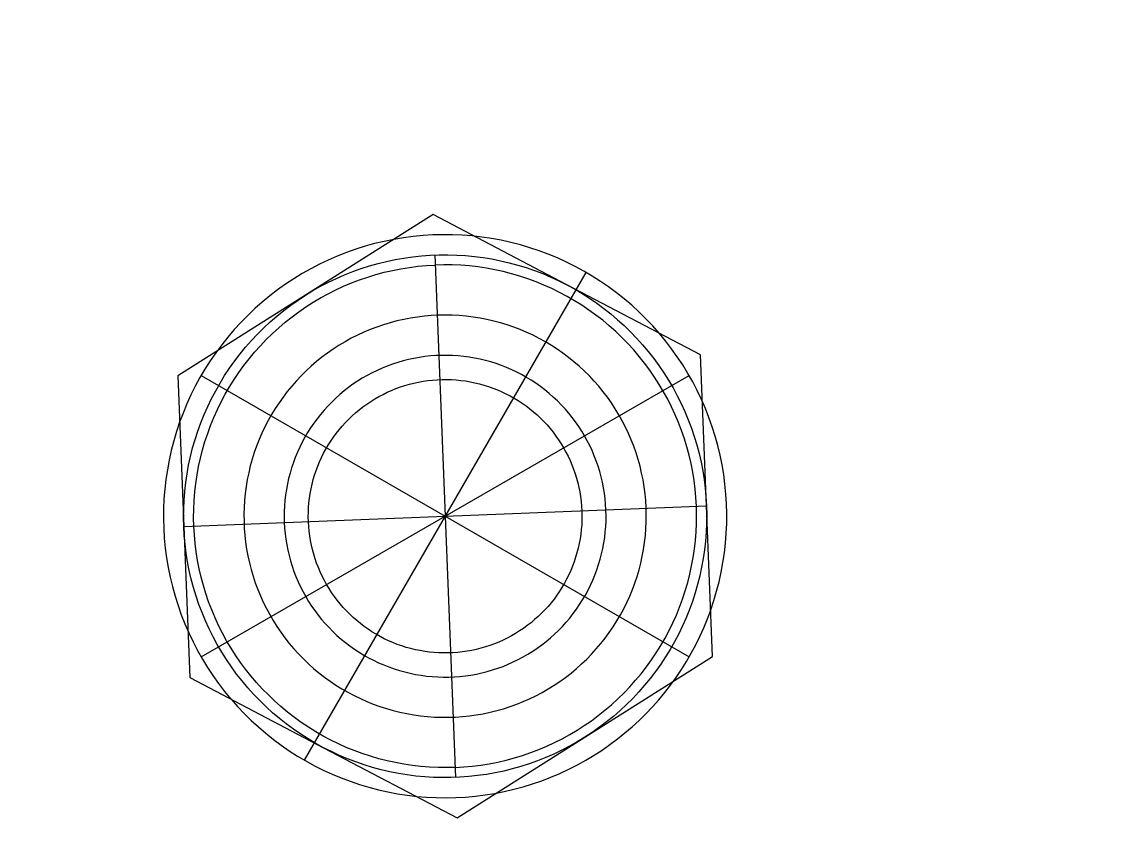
# Model space of a CAD drawing. Header units: inches. Extents: x -4 to 200, y 0 to 129.
# Drawn here: x 31.653 to 32.715, y 39.539 to 40.321 of the extents above; entities that cross this region are included whole.
import ezdxf

# ---------------------------------------------------------------- set-up
doc = ezdxf.new("R2010")
doc.units = ezdxf.units.IN
doc.layers.add('ZANO_R', color=7, linetype='Continuous', lineweight=0)
doc.layers.add('ZANO_W', color=1, linetype='Continuous', lineweight=0)
doc.styles.get("Standard").update_dxf_attribs({"font": 'arial.ttf'})
doc.dimstyles.new('amerykanie', dxfattribs={"dimtxt": 50, "dimasz": 50, "dimexe": 0.5, "dimexo": 0.5, "dimgap": 1, "dimtad": 1, "dimdec": 0, "dimzin": 0, "dimlunit": 5, "dimtxsty": 'Standard', "dimcen": 0.09, "dimclrd": 1, "dimclre": 1, "dimclrt": 1, "dimazin": 0, "dimtfac": 1, "dimtdec": 0, "dimtmove": 0, "dimatfit": 3, "dimfxl": 1, "dimtzin": 0, "dimarcsym": 1})

# ---------------------------------------------------------------- blocks, each defined once
blk = doc.blocks.new('*D370')
at = {"layer": 'ZANO_W', "color": 1, "lineweight": -2}
for p, q in [((37.2736, 45.8972), (2.0043, 45.8972)), ((2.5043, 19.7728), (2.5043, 44.8972)), ((37.2736, 18.7728), (2.0043, 18.7728))]:
    blk.add_line(p, q, dxfattribs=at)
at = {"layer": 'ZANO_W', "color": 1}
for points in [[(2.6709, 44.8972), (2.3376, 44.8972), (2.5043, 45.8972)], [(2.3376, 19.7728), (2.6709, 19.7728), (2.5043, 18.7728)]]:
    blk.add_solid(points, dxfattribs=at)
at = {"layer": 'ZANO_W', "color": 1, "insert": (1.1641, 32.335), "char_height": 1.625, "attachment_point": 5, "rotation": 90}
blk.add_mtext('27 1/8', dxfattribs=at)
blk = doc.blocks.new('*D371')
at = {"layer": 'ZANO_W', "color": 1, "lineweight": -2}
for p, q in [((37.5199, 64.6636), (-0.4531, 64.6636)), ((0.0469, 63.6636), (0.0469, 1.0179)), ((37.0452, 0.0179), (-0.4531, 0.0179))]:
    blk.add_line(p, q, dxfattribs=at)
at = {"layer": 'ZANO_W', "color": 1}
for points in [[(0.2136, 63.6636), (-0.1198, 63.6636), (0.0469, 64.6636)], [(-0.1198, 1.0179), (0.2136, 1.0179), (0.0469, 0.0179)]]:
    blk.add_solid(points, dxfattribs=at)
at = {"layer": 'ZANO_W', "color": 1, "insert": (-1.2933, 32.3407), "char_height": 1.625, "attachment_point": 5, "rotation": 90}
blk.add_mtext('64 5/8', dxfattribs=at)

msp = doc.modelspace()

# ---------------------------------------------------------------- linework, layer by layer
at = {"layer": 'ZANO_R'}
for p, q in [((32.05578, 40.13208), (31.93085, 40.05314)), ((32.18659, 40.06336), (32.05578, 40.13208)), ((32.0268, 40.10937), (32.01731, 40.10779)), ((32.03634, 40.11063), (32.0268, 40.10937)), ((32.04591, 40.11155), (32.03634, 40.11063)), ((32.05551, 40.11214), (32.04591, 40.11155)), ((32.06513, 40.1124), (32.05551, 40.11214)), ((32.07475, 40.11231), (32.06513, 40.1124)), ((32.08436, 40.11189), (32.07475, 40.11231)), ((32.09395, 40.11114), (32.08436, 40.11189)), ((32.10351, 40.11005), (32.09395, 40.11114)), ((32.11302, 40.10863), (32.10351, 40.11005)), ((32.12248, 40.10688), (32.11302, 40.10863)), ((31.98009, 40.09816), (31.97103, 40.09494)), ((31.98927, 40.10105), (31.98009, 40.09816)), ((31.99854, 40.10362), (31.98927, 40.10105)), ((32.00789, 40.10587), (31.99854, 40.10362)), ((32.01731, 40.10779), (32.00789, 40.10587)), ((32.13187, 40.1048), (32.12248, 40.10688)), ((32.14118, 40.1024), (32.13187, 40.1048)), ((32.15041, 40.09967), (32.14118, 40.1024)), ((32.15953, 40.09662), (32.15041, 40.09967)), ((31.95326, 40.08758), (31.94457, 40.08344)), ((31.96208, 40.09142), (31.95326, 40.08758)), ((31.97103, 40.09494), (31.96208, 40.09142)), ((32.01029, 40.08623), (32.01875, 40.08802)), ((32.01875, 40.08802), (32.02726, 40.08952)), ((32.02726, 40.08952), (32.03582, 40.09074)), ((32.03582, 40.09074), (32.04442, 40.09167)), ((32.04442, 40.09167), (32.05304, 40.09231)), ((32.05304, 40.09231), (32.06168, 40.09265)), ((32.05736, 40.09251), (32.07779, 39.58103)), ((32.06168, 40.09265), (32.07032, 40.0927)), ((32.07032, 40.0927), (32.07896, 40.09246)), ((32.07896, 40.09246), (32.08759, 40.09193)), ((32.08759, 40.09193), (32.0962, 40.09111)), ((32.0962, 40.09111), (32.10477, 40.09)), ((32.10477, 40.09), (32.1133, 40.0886)), ((32.1133, 40.0886), (32.12178, 40.08691)), ((32.16854, 40.09325), (32.15953, 40.09662)), ((32.17743, 40.08957), (32.16854, 40.09325)), ((32.18618, 40.08558), (32.17743, 40.08957)), ((31.93604, 40.079), (31.92767, 40.07426)), ((31.94457, 40.08344), (31.93604, 40.079)), ((31.97721, 40.07623), (31.98535, 40.07915)), ((31.98535, 40.07915), (31.99358, 40.08179)), ((31.99358, 40.08179), (32.0019, 40.08415)), ((32.0019, 40.08415), (32.01029, 40.08623)), ((32.00792, 40.07554), (32.01611, 40.07743)), ((32.01611, 40.07743), (32.02436, 40.07905)), ((32.02436, 40.07905), (32.03265, 40.08038)), ((32.03265, 40.08038), (32.04099, 40.08143)), ((32.04099, 40.08143), (32.04936, 40.0822)), ((32.04936, 40.0822), (32.05775, 40.08268)), ((32.06615, 40.08287), (32.05775, 40.08268)), ((32.07455, 40.08278), (32.06615, 40.08287)), ((32.08295, 40.08239), (32.07455, 40.08278)), ((32.09132, 40.08173), (32.08295, 40.08239)), ((32.09967, 40.08077), (32.09132, 40.08173)), ((32.10799, 40.07953), (32.09967, 40.08077)), ((32.11625, 40.07801), (32.10799, 40.07953)), ((32.12446, 40.07621), (32.11625, 40.07801)), ((32.12178, 40.08691), (32.1302, 40.08494)), ((32.1302, 40.08494), (32.13855, 40.08268)), ((32.13855, 40.08268), (32.14681, 40.08014)), ((32.14681, 40.08014), (32.15499, 40.07733)), ((32.15499, 40.07733), (32.16306, 40.07424)), ((32.19479, 40.08129), (32.18618, 40.08558)), ((32.20324, 40.0767), (32.19479, 40.08129)), ((32.21153, 40.07182), (32.20324, 40.0767)), ((31.91947, 40.06923), (31.91145, 40.06392)), ((31.92767, 40.07426), (31.91947, 40.06923)), ((32.20539, 40.07547), (31.92976, 39.59808)), ((31.94577, 40.06188), (31.95345, 40.06586)), ((31.95345, 40.06586), (31.96125, 40.06959)), ((31.96125, 40.06959), (31.96917, 40.07305)), ((31.96917, 40.07305), (31.97721, 40.07623)), ((31.97597, 40.06519), (31.98382, 40.06818)), ((31.98382, 40.06818), (31.99177, 40.07091)), ((31.99177, 40.07091), (31.99981, 40.07336)), ((31.99981, 40.07336), (32.00792, 40.07554)), ((32.1326, 40.07413), (32.12446, 40.07621)), ((32.14066, 40.07177), (32.1326, 40.07413)), ((32.14864, 40.06914), (32.14066, 40.07177)), ((32.15653, 40.06623), (32.14864, 40.06914)), ((32.16431, 40.06306), (32.15653, 40.06623)), ((32.16306, 40.07424), (32.17103, 40.07088)), ((32.17103, 40.07088), (32.17887, 40.06725)), ((32.17887, 40.06725), (32.18659, 40.06336)), ((32.21965, 40.06666), (32.21153, 40.07182)), ((32.22758, 40.06121), (32.21965, 40.06666)), ((31.90362, 40.05834), (31.89599, 40.05248)), ((31.91145, 40.06392), (31.90362, 40.05834)), ((31.93085, 40.05314), (31.93824, 40.05764)), ((31.93824, 40.05764), (31.94577, 40.06188)), ((31.95309, 40.05462), (31.96059, 40.05841)), ((31.96059, 40.05841), (31.96822, 40.06193)), ((31.96822, 40.06193), (31.97597, 40.06519)), ((32.17198, 40.05963), (32.16431, 40.06306)), ((32.17953, 40.05593), (32.17198, 40.05963)), ((32.18695, 40.05198), (32.17953, 40.05593)), ((32.31741, 39.99464), (32.18659, 40.06336)), ((32.18659, 40.06336), (32.19418, 40.05921)), ((32.19418, 40.05921), (32.20162, 40.05481)), ((32.23531, 40.05549), (32.22758, 40.06121)), ((32.24284, 40.04951), (32.23531, 40.05549)), ((31.93085, 40.05314), (31.80593, 39.97421)), ((31.88856, 40.04636), (31.88136, 40.03999)), ((31.89599, 40.05248), (31.88856, 40.04636)), ((31.91656, 40.04342), (31.92363, 40.0484)), ((31.92363, 40.0484), (31.93085, 40.05314)), ((31.93141, 40.04177), (31.93849, 40.0463)), ((31.93849, 40.0463), (31.94572, 40.05059)), ((31.94572, 40.05059), (31.95309, 40.05462)), ((32.19422, 40.04778), (32.18695, 40.05198)), ((32.20136, 40.04334), (32.19422, 40.04778)), ((32.20162, 40.05481), (32.20891, 40.05016)), ((32.20891, 40.05016), (32.21603, 40.04526)), ((32.21603, 40.04526), (32.22299, 40.04013)), ((32.25016, 40.04326), (32.24284, 40.04951)), ((31.88136, 40.03999), (31.87438, 40.03337)), ((31.90295, 40.03275), (31.90967, 40.0382)), ((31.90967, 40.0382), (31.91656, 40.04342)), ((31.91774, 40.032), (31.92449, 40.03701)), ((31.92449, 40.03701), (31.93141, 40.04177)), ((32.20833, 40.03865), (32.20136, 40.04334)), ((32.21514, 40.03373), (32.20833, 40.03865)), ((32.22299, 40.04013), (32.22977, 40.03476)), ((32.22977, 40.03476), (32.23636, 40.02917)), ((32.25725, 40.03676), (32.25016, 40.04326)), ((32.26411, 40.03002), (32.25725, 40.03676)), ((31.86764, 40.02651), (31.86114, 40.01942)), ((31.87438, 40.03337), (31.86764, 40.02651)), ((31.8901, 40.02119), (31.89643, 40.02708)), ((31.89643, 40.02708), (31.90295, 40.03275)), ((31.90477, 40.02132), (31.91116, 40.02677)), ((31.91116, 40.02677), (31.91774, 40.032)), ((32.00719, 40.02417), (32.00072, 40.02196)), ((32.01373, 40.02615), (32.00719, 40.02417)), ((32.02034, 40.0279), (32.01373, 40.02615)), ((32.027, 40.02943), (32.02034, 40.0279)), ((32.03371, 40.03072), (32.027, 40.02943)), ((32.04046, 40.03178), (32.03371, 40.03072)), ((32.04724, 40.0326), (32.04046, 40.03178)), ((32.05405, 40.03319), (32.04724, 40.0326)), ((32.06088, 40.03354), (32.05405, 40.03319)), ((32.06771, 40.03365), (32.06088, 40.03354)), ((32.07454, 40.03353), (32.06771, 40.03365)), ((32.08137, 40.03317), (32.07454, 40.03353)), ((32.08818, 40.03257), (32.08137, 40.03317)), ((32.09496, 40.03174), (32.08818, 40.03257)), ((32.10171, 40.03067), (32.09496, 40.03174)), ((32.10842, 40.02937), (32.10171, 40.03067)), ((32.11508, 40.02784), (32.10842, 40.02937)), ((32.12168, 40.02607), (32.11508, 40.02784)), ((32.12822, 40.02408), (32.12168, 40.02607)), ((32.13468, 40.02186), (32.12822, 40.02408)), ((32.22178, 40.02857), (32.21514, 40.03373)), ((32.22824, 40.0232), (32.22178, 40.02857)), ((32.23636, 40.02917), (32.24277, 40.02336)), ((32.24277, 40.02336), (32.24897, 40.01734)), ((32.27074, 40.02305), (32.26411, 40.03002)), ((31.86114, 40.01942), (31.85489, 40.0121)), ((31.87805, 40.00879), (31.88397, 40.01509)), ((31.88397, 40.01509), (31.8901, 40.02119)), ((31.89255, 40.00978), (31.89856, 40.01566)), ((31.89856, 40.01566), (31.90477, 40.02132)), ((31.98184, 40.014), (31.97574, 40.01092)), ((31.98804, 40.01687), (31.98184, 40.014)), ((31.99434, 40.01953), (31.98804, 40.01687)), ((32.00072, 40.02196), (31.99434, 40.01953)), ((32.14107, 40.01942), (32.13468, 40.02186)), ((32.14736, 40.01676), (32.14107, 40.01942)), ((32.15356, 40.01388), (32.14736, 40.01676)), ((32.15966, 40.01079), (32.15356, 40.01388)), ((32.23451, 40.0176), (32.22824, 40.0232)), ((32.24058, 40.0118), (32.23451, 40.0176)), ((32.24897, 40.01734), (32.25496, 40.01111)), ((32.27711, 40.01585), (32.27074, 40.02305)), ((32.28333, 40.00831), (32.27722, 40.01572)), ((31.84891, 40.00457), (31.84318, 39.99684)), ((31.85489, 40.0121), (31.84891, 40.00457)), ((31.86687, 39.9956), (31.87235, 40.00229)), ((31.87235, 40.00229), (31.87805, 40.00879)), ((31.88115, 39.99744), (31.88675, 40.00371)), ((31.88675, 40.00371), (31.89255, 40.00978)), ((31.96388, 40.00413), (31.95813, 40.00043)), ((31.96975, 40.00763), (31.96388, 40.00413)), ((31.97574, 40.01092), (31.96975, 40.00763)), ((32.16564, 40.00749), (32.15966, 40.01079)), ((32.17151, 40.00399), (32.16564, 40.00749)), ((32.17725, 40.00028), (32.17151, 40.00399)), ((32.24646, 40.00579), (32.24058, 40.0118)), ((32.25212, 39.99958), (32.24646, 40.00579)), ((32.25496, 40.01111), (32.26074, 40.00468)), ((32.26074, 40.00468), (32.2663, 39.99806)), ((32.28918, 40.00068), (32.28333, 40.00831)), ((31.84318, 39.99684), (31.83773, 39.98891)), ((31.86162, 39.98873), (31.86687, 39.9956)), ((31.87578, 39.99098), (31.88115, 39.99744)), ((31.94704, 39.99245), (31.94171, 39.98817)), ((31.95252, 39.99653), (31.94704, 39.99245)), ((31.95813, 40.00043), (31.95252, 39.99653)), ((32.04236, 39.99225), (32.03701, 39.99128)), ((32.04774, 39.99302), (32.04236, 39.99225)), ((32.05315, 39.99362), (32.04774, 39.99302)), ((32.05857, 39.99402), (32.05315, 39.99362)), ((32.064, 39.99424), (32.05857, 39.99402)), ((32.06944, 39.99427), (32.064, 39.99424)), ((32.07488, 39.99411), (32.06944, 39.99427)), ((32.0803, 39.99376), (32.07488, 39.99411)), ((32.08571, 39.99323), (32.0803, 39.99376)), ((32.0911, 39.99251), (32.08571, 39.99323)), ((32.09646, 39.99161), (32.0911, 39.99251)), ((32.10179, 39.99052), (32.09646, 39.99161)), ((32.18286, 39.99637), (32.17725, 40.00028)), ((32.18833, 39.99228), (32.18286, 39.99637)), ((32.19365, 39.98799), (32.18833, 39.99228)), ((32.25757, 39.99319), (32.25212, 39.99958)), ((32.2628, 39.98661), (32.25757, 39.99319)), ((32.2663, 39.99806), (32.27164, 39.99126)), ((32.29475, 39.99286), (32.28918, 40.00068)), ((32.30006, 39.98484), (32.29475, 39.99286)), ((32.32331, 39.84699), (32.31741, 39.99464)), ((31.83257, 39.9808), (31.82768, 39.97251)), ((31.83773, 39.98891), (31.83257, 39.9808)), ((31.85183, 39.97448), (31.85661, 39.98169)), ((31.85661, 39.98169), (31.86162, 39.98873)), ((31.8657, 39.97753), (31.87062, 39.98434)), ((31.87062, 39.98434), (31.87578, 39.99098)), ((31.93653, 39.98371), (31.93151, 39.97907)), ((31.94171, 39.98817), (31.93653, 39.98371)), ((32.00589, 39.9817), (32.00092, 39.97948)), ((32.01093, 39.98374), (32.00589, 39.9817)), ((32.01603, 39.98561), (32.01093, 39.98374)), ((32.0212, 39.9873), (32.01603, 39.98561)), ((32.02642, 39.98881), (32.0212, 39.9873)), ((32.0317, 39.99014), (32.02642, 39.98881)), ((32.03701, 39.99128), (32.0317, 39.99014)), ((32.10708, 39.98924), (32.10179, 39.99052)), ((32.11232, 39.98779), (32.10708, 39.98924)), ((32.1175, 39.98616), (32.11232, 39.98779)), ((32.12263, 39.98434), (32.1175, 39.98616)), ((32.12769, 39.98235), (32.12263, 39.98434)), ((32.13268, 39.98019), (32.12769, 39.98235)), ((32.19882, 39.98353), (32.19365, 39.98799)), ((32.20384, 39.97888), (32.19882, 39.98353)), ((32.26781, 39.97986), (32.2628, 39.98661)), ((32.27164, 39.99126), (32.27674, 39.98428)), ((32.27674, 39.98428), (32.2816, 39.97713)), ((32.30508, 39.97665), (32.30006, 39.98484)), ((31.80593, 39.97421), (31.81183, 39.82656)), ((31.82768, 39.97251), (31.82309, 39.96406)), ((31.82887, 39.69896), (32.30628, 39.97459)), ((31.82888, 39.97459), (32.30627, 39.69896)), ((31.84731, 39.96712), (31.85183, 39.97448)), ((31.85657, 39.96342), (31.86101, 39.97055)), ((31.86101, 39.97055), (31.8657, 39.97753)), ((31.92665, 39.97426), (31.92197, 39.96929)), ((31.93151, 39.97907), (31.92665, 39.97426)), ((31.98653, 39.97182), (31.98191, 39.96895)), ((31.99124, 39.97454), (31.98653, 39.97182)), ((31.99604, 39.97709), (31.99124, 39.97454)), ((32.00092, 39.97948), (31.99604, 39.97709)), ((32.05531, 39.97009), (32.05992, 39.97043)), ((32.05992, 39.97043), (32.06454, 39.97062)), ((32.06454, 39.97062), (32.06916, 39.97064)), ((32.06916, 39.97064), (32.07378, 39.97051)), ((32.07378, 39.97051), (32.07839, 39.97021)), ((32.07839, 39.97021), (32.08299, 39.96976)), ((32.13759, 39.97786), (32.13268, 39.98019)), ((32.14242, 39.97536), (32.13759, 39.97786)), ((32.14716, 39.97269), (32.14242, 39.97536)), ((32.1518, 39.96987), (32.14716, 39.97269)), ((32.20869, 39.97407), (32.20384, 39.97888)), ((32.21337, 39.96909), (32.20869, 39.97407)), ((32.27257, 39.97294), (32.26781, 39.97986)), ((32.2771, 39.96586), (32.27257, 39.97294)), ((32.2816, 39.97713), (32.28622, 39.96982)), ((32.30981, 39.96828), (32.30508, 39.97665)), ((31.82309, 39.96406), (31.8188, 39.95545)), ((31.83901, 39.95195), (31.84303, 39.9596)), ((31.84303, 39.9596), (31.84731, 39.96712)), ((31.85236, 39.95615), (31.85657, 39.96342)), ((31.91746, 39.96416), (31.91313, 39.95887)), ((31.92197, 39.96929), (31.91746, 39.96416)), ((31.973, 39.96272), (31.96871, 39.95938)), ((31.9774, 39.96591), (31.973, 39.96272)), ((31.98191, 39.96895), (31.9774, 39.96591)), ((32.01092, 39.95807), (32.01514, 39.95996)), ((32.01514, 39.95996), (32.01942, 39.96169)), ((32.01942, 39.96169), (32.02376, 39.96328)), ((32.02376, 39.96328), (32.02816, 39.96472)), ((32.02816, 39.96472), (32.0326, 39.966)), ((32.0326, 39.966), (32.03708, 39.96713)), ((32.03708, 39.96713), (32.0416, 39.96811)), ((32.0416, 39.96811), (32.04614, 39.96893)), ((32.04614, 39.96893), (32.05072, 39.96959)), ((32.05072, 39.96959), (32.05531, 39.97009)), ((32.08299, 39.96976), (32.08757, 39.96915)), ((32.08757, 39.96915), (32.09213, 39.96838)), ((32.09213, 39.96838), (32.09666, 39.96746)), ((32.09666, 39.96746), (32.10115, 39.96637)), ((32.10115, 39.96637), (32.1056, 39.96514)), ((32.1056, 39.96514), (32.11001, 39.96375)), ((32.11001, 39.96375), (32.11437, 39.96221)), ((32.11437, 39.96221), (32.11867, 39.96052)), ((32.11867, 39.96052), (32.12291, 39.95868)), ((32.15634, 39.96688), (32.1518, 39.96987)), ((32.16078, 39.96374), (32.15634, 39.96688)), ((32.16511, 39.96045), (32.16078, 39.96374)), ((32.16932, 39.95701), (32.16511, 39.96045)), ((32.21787, 39.96395), (32.21337, 39.96909)), ((32.22219, 39.95865), (32.21787, 39.96395)), ((32.28139, 39.95863), (32.2771, 39.96586)), ((32.28622, 39.96982), (32.29059, 39.96236)), ((32.29059, 39.96236), (32.2947, 39.95476)), ((32.31425, 39.95976), (32.30981, 39.96828)), ((32.31838, 39.95109), (32.31425, 39.95976)), ((31.8188, 39.95545), (31.81481, 39.9467)), ((31.83525, 39.94417), (31.83901, 39.95195)), ((31.84841, 39.94873), (31.85236, 39.95615)), ((31.90898, 39.95344), (31.90503, 39.94786)), ((31.91313, 39.95887), (31.90898, 39.95344)), ((31.96048, 39.95227), (31.95656, 39.9485)), ((31.96453, 39.9559), (31.96048, 39.95227)), ((31.96871, 39.95938), (31.96453, 39.9559)), ((31.99093, 39.94654), (31.99476, 39.94912)), ((31.99476, 39.94912), (31.99868, 39.95157)), ((31.99868, 39.95157), (32.00269, 39.95388)), ((32.00269, 39.95388), (32.00677, 39.95605)), ((32.00677, 39.95605), (32.01092, 39.95807)), ((32.12291, 39.95868), (32.12709, 39.9567)), ((32.12709, 39.9567), (32.13119, 39.95457)), ((32.13119, 39.95457), (32.13522, 39.95231)), ((32.13522, 39.95231), (32.13917, 39.9499)), ((32.13917, 39.9499), (32.14303, 39.94736)), ((32.17341, 39.95342), (32.16932, 39.95701)), ((32.17737, 39.9497), (32.17341, 39.95342)), ((32.1812, 39.94584), (32.17737, 39.9497)), ((32.22633, 39.95321), (32.22219, 39.95865)), ((32.23028, 39.94763), (32.22633, 39.95321)), ((32.28542, 39.95126), (32.28139, 39.95863)), ((32.28921, 39.94375), (32.28542, 39.95126)), ((32.2947, 39.95476), (32.29856, 39.94702)), ((32.32222, 39.94227), (32.31838, 39.95109)), ((31.81481, 39.9467), (31.81113, 39.93781)), ((31.83176, 39.93626), (31.83525, 39.94417)), ((31.84129, 39.93351), (31.84472, 39.94118)), ((31.84472, 39.94118), (31.84841, 39.94873)), ((31.90127, 39.94215), (31.89771, 39.93632)), ((31.90503, 39.94786), (31.90127, 39.94215)), ((31.94912, 39.94058), (31.94561, 39.93643)), ((31.95277, 39.94461), (31.94912, 39.94058)), ((31.95656, 39.9485), (31.95277, 39.94461)), ((31.97999, 39.93803), (31.98354, 39.94099)), ((31.98354, 39.94099), (31.98718, 39.94383)), ((31.98718, 39.94383), (31.99093, 39.94654)), ((32.14303, 39.94736), (32.1468, 39.94469)), ((32.1468, 39.94469), (32.15048, 39.94189)), ((32.15048, 39.94189), (32.15406, 39.93897)), ((32.15406, 39.93897), (32.15753, 39.93592)), ((32.1849, 39.94186), (32.1812, 39.94584)), ((32.18846, 39.93774), (32.1849, 39.94186)), ((32.23403, 39.94192), (32.23028, 39.94763)), ((32.23757, 39.93608), (32.23403, 39.94192)), ((32.29273, 39.93613), (32.28921, 39.94375)), ((32.29856, 39.94702), (32.30215, 39.93915)), ((32.30215, 39.93915), (32.30547, 39.93117)), ((32.32574, 39.93333), (32.32222, 39.94227)), ((31.80776, 39.9288), (31.80471, 39.91968)), ((31.81113, 39.93781), (31.80776, 39.9288)), ((31.82558, 39.92011), (31.82853, 39.92824)), ((31.82853, 39.92824), (31.83176, 39.93626)), ((31.83811, 39.92573), (31.84129, 39.93351)), ((31.89436, 39.93036), (31.89122, 39.92429)), ((31.89771, 39.93632), (31.89436, 39.93036)), ((31.93902, 39.92778), (31.93596, 39.92328)), ((31.94224, 39.93216), (31.93902, 39.92778)), ((31.94561, 39.93643), (31.94224, 39.93216)), ((31.96689, 39.92501), (31.96999, 39.92843)), ((31.96999, 39.92843), (31.97321, 39.93174)), ((31.97321, 39.93174), (31.97655, 39.93495)), ((31.97655, 39.93495), (31.97999, 39.93803)), ((32.15753, 39.93592), (32.1609, 39.93276)), ((32.1609, 39.93276), (32.16416, 39.92948)), ((32.16416, 39.92948), (32.1673, 39.92609)), ((32.19187, 39.93351), (32.18846, 39.93774)), ((32.19514, 39.92916), (32.19187, 39.93351)), ((32.19825, 39.9247), (32.19514, 39.92916)), ((32.24092, 39.93012), (32.23757, 39.93608)), ((32.24405, 39.92405), (32.24092, 39.93012)), ((32.29599, 39.92838), (32.29273, 39.93613)), ((32.29898, 39.92053), (32.29599, 39.92838)), ((32.30547, 39.93117), (32.30853, 39.92308)), ((32.32895, 39.92428), (32.32574, 39.93333)), ((31.80471, 39.91968), (31.80197, 39.91046)), ((31.8229, 39.91189), (31.82558, 39.92011)), ((31.83258, 39.90986), (31.83521, 39.91784)), ((31.83521, 39.91784), (31.83811, 39.92573)), ((31.88829, 39.91812), (31.88557, 39.91185)), ((31.89122, 39.92429), (31.88829, 39.91812)), ((31.93305, 39.91869), (31.9303, 39.914)), ((31.93596, 39.92328), (31.93305, 39.91869)), ((31.9583, 39.91413), (31.96104, 39.91785)), ((31.96104, 39.91785), (31.9639, 39.92148)), ((31.9639, 39.92148), (31.96689, 39.92501)), ((32.1673, 39.92609), (32.17033, 39.9226)), ((32.17033, 39.9226), (32.17323, 39.919)), ((32.17323, 39.919), (32.176, 39.9153)), ((32.20121, 39.92014), (32.19825, 39.9247)), ((32.204, 39.91548), (32.20121, 39.92014)), ((32.24698, 39.91787), (32.24405, 39.92405)), ((32.24968, 39.91159), (32.24698, 39.91787)), ((32.30171, 39.91258), (32.29898, 39.92053)), ((32.30853, 39.92308), (32.3113, 39.9149)), ((32.33184, 39.91511), (32.32895, 39.92428)), ((31.80197, 39.91046), (31.79956, 39.90115)), ((31.8205, 39.90358), (31.8229, 39.91189)), ((31.83022, 39.9018), (31.83258, 39.90986)), ((31.88557, 39.91185), (31.88307, 39.90549)), ((31.92772, 39.90921), (31.9253, 39.90434)), ((31.9303, 39.914), (31.92772, 39.90921)), ((31.95323, 39.9064), (31.9557, 39.91031)), ((31.9557, 39.91031), (31.9583, 39.91413)), ((32.176, 39.9153), (32.17865, 39.91151)), ((32.17865, 39.91151), (32.18116, 39.90764)), ((32.18116, 39.90764), (32.18354, 39.90367)), ((32.20664, 39.91072), (32.204, 39.91548)), ((32.20911, 39.90588), (32.20664, 39.91072)), ((32.25217, 39.90523), (32.24968, 39.91159)), ((32.30416, 39.90454), (32.30171, 39.91258)), ((32.3113, 39.9149), (32.3138, 39.90662)), ((32.3138, 39.90662), (32.31602, 39.89826)), ((32.33441, 39.90585), (32.33184, 39.91511)), ((31.79956, 39.90115), (31.79748, 39.89176)), ((31.81839, 39.8952), (31.8205, 39.90358)), ((31.82814, 39.89366), (31.83022, 39.9018)), ((31.8808, 39.89904), (31.87875, 39.89252)), ((31.88307, 39.90549), (31.8808, 39.89904)), ((31.92305, 39.89939), (31.92098, 39.89437)), ((31.9253, 39.90434), (31.92305, 39.89939)), ((31.94664, 39.89421), (31.9487, 39.89835)), ((31.9487, 39.89835), (31.95089, 39.90241)), ((31.95089, 39.90241), (31.95323, 39.9064)), ((32.18354, 39.90367), (32.18578, 39.89963)), ((32.18578, 39.89963), (32.18788, 39.89551)), ((32.21141, 39.90095), (32.20911, 39.90588)), ((32.21354, 39.89595), (32.21141, 39.90095)), ((32.21549, 39.89088), (32.21354, 39.89595)), ((32.25443, 39.89878), (32.25217, 39.90523)), ((32.25647, 39.89226), (32.25443, 39.89878)), ((32.30634, 39.89642), (32.30416, 39.90454)), ((32.30823, 39.88824), (32.30634, 39.89642)), ((32.31602, 39.89826), (32.31796, 39.88984)), ((32.33666, 39.89651), (32.33441, 39.90585)), ((32.33857, 39.88709), (32.33666, 39.89651)), ((31.79748, 39.89176), (31.79573, 39.8823)), ((31.81501, 39.87824), (31.81656, 39.88675)), ((31.81656, 39.88675), (31.81839, 39.8952)), ((31.82481, 39.87718), (31.82634, 39.88545)), ((31.82634, 39.88545), (31.82814, 39.89366)), ((31.87693, 39.88594), (31.87534, 39.87929)), ((31.87875, 39.89252), (31.87693, 39.88594)), ((31.91908, 39.88927), (31.91735, 39.88412)), ((31.92098, 39.89437), (31.91908, 39.88927)), ((31.94135, 39.8814), (31.94297, 39.88573)), ((31.94297, 39.88573), (31.94473, 39.89)), ((31.94473, 39.89), (31.94664, 39.89421)), ((32.18788, 39.89551), (32.18983, 39.89133)), ((32.18983, 39.89133), (32.19164, 39.88707)), ((32.19164, 39.88707), (32.19331, 39.88276)), ((32.21727, 39.88574), (32.21549, 39.89088)), ((32.21887, 39.88054), (32.21727, 39.88574)), ((32.25829, 39.88567), (32.25647, 39.89226)), ((32.25987, 39.87902), (32.25829, 39.88567)), ((32.30985, 39.87999), (32.30823, 39.88824)), ((32.31796, 39.88984), (32.31961, 39.88135)), ((32.34016, 39.87761), (32.33857, 39.88709)), ((31.79573, 39.8823), (31.7943, 39.87278)), ((31.81376, 39.86969), (31.81501, 39.87824)), ((31.82358, 39.86887), (31.82481, 39.87718)), ((31.87534, 39.87929), (31.87398, 39.87259)), ((31.91581, 39.8789), (31.91445, 39.87364)), ((31.91735, 39.88412), (31.91581, 39.8789)), ((31.93857, 39.87258), (31.93989, 39.87701)), ((31.93989, 39.87701), (31.94135, 39.8814)), ((32.19331, 39.88276), (32.19482, 39.87839)), ((32.19482, 39.87839), (32.19618, 39.87398)), ((32.2203, 39.87529), (32.21887, 39.88054)), ((32.22153, 39.87), (32.2203, 39.87529)), ((32.26122, 39.87232), (32.25987, 39.87902)), ((32.31118, 39.8717), (32.30985, 39.87999)), ((32.31961, 39.88135), (32.32097, 39.87281)), ((32.34142, 39.86809), (32.34016, 39.87761)), ((31.7943, 39.87278), (31.79321, 39.86323)), ((31.81279, 39.8611), (31.81376, 39.86969)), ((31.82262, 39.86052), (31.82358, 39.86887)), ((31.87285, 39.86585), (31.87196, 39.85908)), ((31.87398, 39.87259), (31.87285, 39.86585)), ((31.91326, 39.86833), (31.91227, 39.86299)), ((31.91445, 39.87364), (31.91326, 39.86833)), ((31.93641, 39.8636), (31.93741, 39.86811)), ((31.93741, 39.86811), (31.93857, 39.87258)), ((32.19618, 39.87398), (32.19739, 39.86952)), ((32.19739, 39.86952), (32.19844, 39.86502)), ((32.19844, 39.86502), (32.19934, 39.86048)), ((32.22259, 39.86467), (32.22153, 39.87)), ((32.22346, 39.8593), (32.22259, 39.86467)), ((32.26234, 39.86558), (32.26122, 39.87232)), ((32.26322, 39.8588), (32.26234, 39.86558)), ((32.31223, 39.86336), (32.31118, 39.8717)), ((32.32097, 39.87281), (32.32204, 39.86423)), ((32.32204, 39.86423), (32.32282, 39.85562)), ((32.34235, 39.85852), (32.34142, 39.86809)), ((31.79246, 39.85364), (31.79204, 39.84403)), ((31.79321, 39.86323), (31.79246, 39.85364)), ((31.81211, 39.85248), (31.81279, 39.8611)), ((31.82196, 39.85215), (31.82262, 39.86052)), ((31.87196, 39.85908), (31.87131, 39.85227)), ((31.91145, 39.85761), (31.91083, 39.85221)), ((31.91227, 39.86299), (31.91145, 39.85761)), ((31.93434, 39.84989), (31.93487, 39.85449)), ((31.93487, 39.85449), (31.93556, 39.85905)), ((31.93556, 39.85905), (31.93641, 39.8636)), ((32.19934, 39.86048), (32.20008, 39.85592)), ((32.20008, 39.85592), (32.20066, 39.85134)), ((32.22414, 39.85391), (32.22346, 39.8593)), ((32.22464, 39.84849), (32.22414, 39.85391)), ((32.26386, 39.852), (32.26322, 39.8588)), ((32.313, 39.85499), (32.31223, 39.86336)), ((32.31348, 39.8466), (32.313, 39.85499)), ((32.32282, 39.85562), (32.32331, 39.84699)), ((32.34294, 39.84893), (32.34235, 39.85852)), ((31.79204, 39.84403), (31.79195, 39.83441)), ((31.81164, 39.8352), (31.81173, 39.84384)), ((31.81173, 39.84384), (31.81211, 39.85248)), ((31.81183, 39.82656), (32.32331, 39.84699)), ((31.82148, 39.83535), (31.82157, 39.84375)), ((31.82157, 39.84375), (31.82196, 39.85215)), ((31.87089, 39.84545), (31.8707, 39.83862)), ((31.87131, 39.85227), (31.87089, 39.84545)), ((31.91039, 39.84679), (31.91014, 39.84136)), ((31.91083, 39.85221), (31.91039, 39.84679)), ((31.93375, 39.84067), (31.93397, 39.84529)), ((31.93397, 39.84529), (31.93434, 39.84989)), ((32.20066, 39.85134), (32.20108, 39.84673)), ((32.20108, 39.84673), (32.20135, 39.84212)), ((32.22495, 39.84306), (32.22464, 39.84849)), ((32.22508, 39.83763), (32.22495, 39.84306)), ((32.26428, 39.84518), (32.26386, 39.852)), ((32.26445, 39.83835), (32.26428, 39.84518)), ((32.31367, 39.8382), (32.31348, 39.8466)), ((32.32921, 39.69934), (32.32331, 39.84699)), ((32.32331, 39.84699), (32.32351, 39.83835)), ((32.34319, 39.83932), (32.34294, 39.84893)), ((31.79195, 39.83441), (31.7922, 39.82479)), ((31.81183, 39.82656), (31.81164, 39.8352)), ((31.82167, 39.82695), (31.82148, 39.83535)), ((31.8707, 39.83862), (31.87076, 39.83179)), ((31.91014, 39.84136), (31.91007, 39.83592)), ((31.91007, 39.83592), (31.9102, 39.83049)), ((31.9337, 39.83605), (31.93375, 39.84067)), ((31.9338, 39.83143), (31.9337, 39.83605)), ((32.2014, 39.83288), (32.20118, 39.82826)), ((32.20135, 39.84212), (32.20145, 39.8375)), ((32.20145, 39.8375), (32.2014, 39.83288)), ((32.22501, 39.83219), (32.22508, 39.83763)), ((32.26438, 39.83151), (32.26445, 39.83835)), ((32.31358, 39.8298), (32.31367, 39.8382)), ((32.32351, 39.83835), (32.32342, 39.8297)), ((32.34312, 39.82971), (32.34319, 39.83932)), ((31.7922, 39.82479), (31.79279, 39.81519)), ((31.81183, 39.82656), (31.81773, 39.6789)), ((31.81233, 39.81792), (31.81183, 39.82656)), ((31.82215, 39.81856), (31.82167, 39.82695)), ((31.87076, 39.83179), (31.87105, 39.82496)), ((31.87105, 39.82496), (31.87158, 39.81814)), ((31.9102, 39.83049), (31.91051, 39.82506)), ((31.91051, 39.82506), (31.911, 39.81964)), ((31.93407, 39.82682), (31.9338, 39.83143)), ((31.93449, 39.82221), (31.93407, 39.82682)), ((31.93507, 39.81763), (31.93449, 39.82221)), ((32.20081, 39.82365), (32.20028, 39.81906)), ((32.20118, 39.82826), (32.20081, 39.82365)), ((32.22432, 39.82134), (32.22476, 39.82676)), ((32.22476, 39.82676), (32.22501, 39.83219)), ((32.26354, 39.81787), (32.26408, 39.82468)), ((32.26408, 39.82468), (32.26438, 39.83151)), ((32.31319, 39.8214), (32.31358, 39.8298)), ((32.32342, 39.8297), (32.32304, 39.82107)), ((32.3427, 39.82011), (32.34312, 39.82971)), ((31.79279, 39.81519), (31.79371, 39.80562)), ((31.81311, 39.80931), (31.81233, 39.81792)), ((31.82291, 39.81019), (31.82215, 39.81856)), ((31.87158, 39.81814), (31.87234, 39.81135)), ((31.87234, 39.81135), (31.87334, 39.80459)), ((31.911, 39.81964), (31.91169, 39.81425)), ((31.91169, 39.81425), (31.91256, 39.80888)), ((31.93581, 39.81307), (31.93507, 39.81763)), ((31.93671, 39.80853), (31.93581, 39.81307)), ((32.19959, 39.81449), (32.19874, 39.80995)), ((32.20028, 39.81906), (32.19959, 39.81449)), ((32.22288, 39.81056), (32.22369, 39.81594)), ((32.22369, 39.81594), (32.22432, 39.82134)), ((32.26176, 39.80432), (32.26277, 39.81108)), ((32.26277, 39.81108), (32.26354, 39.81787)), ((32.31157, 39.80468), (32.31253, 39.81302)), ((32.31253, 39.81302), (32.31319, 39.8214)), ((32.32236, 39.81245), (32.32139, 39.80386)), ((32.32304, 39.82107), (32.32236, 39.81245)), ((32.34195, 39.81053), (32.3427, 39.82011)), ((31.79371, 39.80562), (31.79496, 39.79608)), ((31.81418, 39.80074), (31.81311, 39.80931)), ((31.81554, 39.7922), (31.81418, 39.80074)), ((31.82396, 39.80185), (31.82291, 39.81019)), ((31.8253, 39.79356), (31.82396, 39.80185)), ((31.87334, 39.80459), (31.87458, 39.79787)), ((31.91256, 39.80888), (31.91361, 39.80355)), ((31.91361, 39.80355), (31.91485, 39.79825)), ((31.93776, 39.80403), (31.93671, 39.80853)), ((31.93897, 39.79957), (31.93776, 39.80403)), ((32.19657, 39.80097), (32.19526, 39.79653)), ((32.19773, 39.80544), (32.19657, 39.80097)), ((32.19874, 39.80995), (32.19773, 39.80544)), ((32.2207, 39.79991), (32.22188, 39.80522)), ((32.22188, 39.80522), (32.22288, 39.81056)), ((32.26052, 39.7976), (32.26176, 39.80432)), ((32.31033, 39.79636), (32.31157, 39.80468)), ((32.32139, 39.80386), (32.32014, 39.7953)), ((32.33946, 39.79148), (32.34087, 39.80098)), ((32.34087, 39.80098), (32.34195, 39.81053)), ((31.79496, 39.79608), (31.79655, 39.78659)), ((31.81719, 39.78371), (31.81554, 39.7922)), ((31.82692, 39.78531), (31.8253, 39.79356)), ((31.87458, 39.79787), (31.87604, 39.7912)), ((31.87604, 39.7912), (31.87774, 39.78458)), ((31.91485, 39.79825), (31.91627, 39.79301)), ((31.91627, 39.79301), (31.91787, 39.78781)), ((31.94033, 39.79515), (31.93897, 39.79957)), ((31.94184, 39.79079), (31.94033, 39.79515)), ((31.9435, 39.78647), (31.94184, 39.79079)), ((32.1938, 39.79215), (32.19218, 39.78782)), ((32.19526, 39.79653), (32.1938, 39.79215)), ((32.2178, 39.78943), (32.21934, 39.79465)), ((32.21934, 39.79465), (32.2207, 39.79991)), ((32.25734, 39.78431), (32.25904, 39.79093)), ((32.25904, 39.79093), (32.26052, 39.7976)), ((32.30881, 39.7881), (32.31033, 39.79636)), ((32.32014, 39.7953), (32.31859, 39.7868)), ((32.33771, 39.78203), (32.33946, 39.79148)), ((31.79655, 39.78659), (31.79846, 39.77717)), ((31.81913, 39.77528), (31.81719, 39.78371)), ((31.82881, 39.77712), (31.82692, 39.78531)), ((31.87774, 39.78458), (31.87967, 39.77802)), ((31.91787, 39.78781), (31.91965, 39.78267)), ((31.91965, 39.78267), (31.92161, 39.7776)), ((31.94531, 39.78222), (31.9435, 39.78647)), ((31.94727, 39.77803), (31.94531, 39.78222)), ((32.18851, 39.77934), (32.18645, 39.7752)), ((32.19042, 39.78355), (32.18851, 39.77934)), ((32.19218, 39.78782), (32.19042, 39.78355)), ((32.2121, 39.77416), (32.21417, 39.77918)), ((32.21417, 39.77918), (32.21607, 39.78428)), ((32.21607, 39.78428), (32.2178, 39.78943)), ((32.2554, 39.77776), (32.25734, 39.78431)), ((32.30493, 39.77175), (32.30701, 39.77989)), ((32.30701, 39.77989), (32.30881, 39.7881)), ((32.31859, 39.7868), (32.31676, 39.77835)), ((32.33564, 39.77264), (32.33771, 39.78203)), ((31.79846, 39.77717), (31.80071, 39.76781)), ((31.82135, 39.76693), (31.81913, 39.77528)), ((31.83099, 39.76901), (31.82881, 39.77712)), ((31.83344, 39.76097), (31.83099, 39.76901)), ((31.87967, 39.77802), (31.88182, 39.77153)), ((31.88182, 39.77153), (31.88419, 39.76513)), ((31.92161, 39.7776), (31.92374, 39.7726)), ((31.92374, 39.7726), (31.92604, 39.76767)), ((31.94937, 39.77392), (31.94727, 39.77803)), ((31.95161, 39.76987), (31.94937, 39.77392)), ((31.95399, 39.76591), (31.95161, 39.76987)), ((32.18426, 39.77113), (32.18192, 39.76715)), ((32.18645, 39.7752), (32.18426, 39.77113)), ((32.20743, 39.76433), (32.20985, 39.7692)), ((32.20985, 39.7692), (32.2121, 39.77416)), ((32.25085, 39.76487), (32.25324, 39.77127)), ((32.25324, 39.77127), (32.2554, 39.77776)), ((32.30257, 39.76368), (32.30493, 39.77175)), ((32.31464, 39.76997), (32.31225, 39.76166)), ((32.31676, 39.77835), (32.31464, 39.76997)), ((32.33324, 39.76334), (32.33564, 39.77264)), ((31.80071, 39.76781), (31.80328, 39.75854)), ((31.80328, 39.75854), (31.80617, 39.74937)), ((31.82384, 39.75865), (31.82135, 39.76693)), ((31.82662, 39.75047), (31.82384, 39.75865)), ((31.83616, 39.75302), (31.83344, 39.76097)), ((31.88419, 39.76513), (31.88679, 39.7588)), ((31.88679, 39.7588), (31.88961, 39.75258)), ((31.92604, 39.76767), (31.92851, 39.76282)), ((31.92851, 39.76282), (31.93115, 39.75807)), ((31.93115, 39.75807), (31.93394, 39.75341)), ((31.9565, 39.76203), (31.95399, 39.76591)), ((31.95915, 39.75824), (31.9565, 39.76203)), ((31.96192, 39.75455), (31.95915, 39.75824)), ((32.17685, 39.75942), (32.17411, 39.7557)), ((32.17945, 39.76324), (32.17685, 39.75942)), ((32.18192, 39.76715), (32.17945, 39.76324)), ((32.2021, 39.75486), (32.20485, 39.75955)), ((32.20485, 39.75955), (32.20743, 39.76433)), ((32.24542, 39.75233), (32.24825, 39.75855)), ((32.24825, 39.75855), (32.25085, 39.76487)), ((32.29994, 39.7557), (32.30257, 39.76368)), ((32.31225, 39.76166), (32.30957, 39.75344)), ((32.33052, 39.75412), (32.33324, 39.76334)), ((31.80617, 39.74937), (31.80938, 39.7403)), ((31.82967, 39.74238), (31.82662, 39.75047)), ((31.83916, 39.74517), (31.83616, 39.75302)), ((31.88961, 39.75258), (31.89264, 39.74645)), ((31.93394, 39.75341), (31.9369, 39.74884)), ((31.9369, 39.74884), (31.94001, 39.74439)), ((31.96482, 39.75095), (31.96192, 39.75455)), ((31.96785, 39.74746), (31.96482, 39.75095)), ((31.97099, 39.74407), (31.96785, 39.74746)), ((32.16826, 39.74854), (32.16516, 39.74512)), ((32.17125, 39.75207), (32.16826, 39.74854)), ((32.17411, 39.7557), (32.17125, 39.75207)), ((32.19613, 39.74577), (32.19919, 39.75026)), ((32.19919, 39.75026), (32.2021, 39.75486)), ((32.24239, 39.74621), (32.24542, 39.75233)), ((32.29386, 39.74004), (32.29703, 39.74782)), ((32.29703, 39.74782), (32.29994, 39.7557)), ((32.30957, 39.75344), (32.30662, 39.74531)), ((32.32748, 39.745), (32.33052, 39.75412)), ((31.80938, 39.7403), (31.8129, 39.73135)), ((31.833, 39.7344), (31.82967, 39.74238)), ((31.84242, 39.73742), (31.83916, 39.74517)), ((31.84594, 39.72979), (31.84242, 39.73742)), ((31.89264, 39.74645), (31.89588, 39.74043)), ((31.89588, 39.74043), (31.89932, 39.73453)), ((31.94001, 39.74439), (31.94328, 39.74004)), ((31.94328, 39.74004), (31.94669, 39.73581)), ((31.97425, 39.74079), (31.97099, 39.74407)), ((31.97762, 39.73762), (31.97425, 39.74079)), ((31.98109, 39.73458), (31.97762, 39.73762)), ((32.1586, 39.7386), (32.15516, 39.73552)), ((32.16194, 39.7418), (32.1586, 39.7386)), ((32.16516, 39.74512), (32.16194, 39.7418)), ((32.18603, 39.73297), (32.18954, 39.73712)), ((32.18954, 39.73712), (32.19291, 39.74139)), ((32.19291, 39.74139), (32.19613, 39.74577)), ((32.23568, 39.7343), (32.23914, 39.74019)), ((32.23914, 39.74019), (32.24239, 39.74621)), ((32.29043, 39.73237), (32.29386, 39.74004)), ((32.30339, 39.73729), (32.2999, 39.72938)), ((32.30662, 39.74531), (32.30339, 39.73729)), ((32.32421, 39.73621), (32.32745, 39.74491)), ((31.8129, 39.73135), (31.81673, 39.72253)), ((31.83659, 39.72653), (31.833, 39.7344)), ((31.84045, 39.71879), (31.83659, 39.72653)), ((31.84972, 39.72229), (31.84594, 39.72979)), ((31.89932, 39.73453), (31.90297, 39.72875)), ((31.90297, 39.72875), (31.90682, 39.72311)), ((31.94669, 39.73581), (31.95025, 39.73169)), ((31.95025, 39.73169), (31.95394, 39.72771)), ((31.95394, 39.72771), (31.95778, 39.72385)), ((31.98467, 39.73165), (31.98109, 39.73458)), ((31.98835, 39.72885), (31.98467, 39.73165)), ((31.99212, 39.72618), (31.98835, 39.72885)), ((31.99598, 39.72365), (31.99212, 39.72618)), ((32.14422, 39.72701), (32.14039, 39.72443)), ((32.14796, 39.72972), (32.14422, 39.72701)), ((32.15161, 39.73256), (32.14796, 39.72972)), ((32.15516, 39.73552), (32.15161, 39.73256)), ((32.17859, 39.72504), (32.18238, 39.72894)), ((32.18238, 39.72894), (32.18603, 39.73297)), ((32.22817, 39.72288), (32.23202, 39.72852)), ((32.23202, 39.72852), (32.23568, 39.7343)), ((32.28673, 39.72482), (32.29043, 39.73237)), ((32.2999, 39.72938), (32.29614, 39.7216)), ((32.31685, 39.71916), (32.32067, 39.72762)), ((32.32067, 39.72762), (32.32421, 39.73621)), ((31.81673, 39.72253), (31.82087, 39.71385)), ((31.84456, 39.71119), (31.84045, 39.71879)), ((31.85376, 39.71492), (31.84972, 39.72229)), ((31.90682, 39.72311), (31.91086, 39.7176)), ((31.91086, 39.7176), (31.91509, 39.71223)), ((31.95778, 39.72385), (31.96174, 39.72013)), ((31.96174, 39.72013), (31.96583, 39.71654)), ((31.96583, 39.71654), (31.97004, 39.7131)), ((31.99993, 39.72124), (31.99598, 39.72365)), ((32.00396, 39.71898), (31.99993, 39.72124)), ((32.00806, 39.71685), (32.00396, 39.71898)), ((32.01224, 39.71487), (32.00806, 39.71685)), ((32.12423, 39.71547), (32.12001, 39.71359)), ((32.12838, 39.7175), (32.12423, 39.71547)), ((32.13246, 39.71967), (32.12838, 39.7175)), ((32.13647, 39.72198), (32.13246, 39.71967)), ((32.14039, 39.72443), (32.13647, 39.72198)), ((32.16644, 39.71417), (32.17061, 39.71765)), ((32.17061, 39.71765), (32.17466, 39.72128)), ((32.17466, 39.72128), (32.17859, 39.72504)), ((32.21988, 39.71202), (32.22412, 39.71738)), ((32.22412, 39.71738), (32.22817, 39.72288)), ((32.27858, 39.71012), (32.28278, 39.7174)), ((32.28278, 39.7174), (32.28673, 39.72482)), ((32.29614, 39.7216), (32.29212, 39.71394)), ((32.31275, 39.71083), (32.31685, 39.71916)), ((31.82087, 39.71385), (31.82531, 39.70531)), ((31.82531, 39.70531), (31.83005, 39.69694)), ((31.84893, 39.70373), (31.84456, 39.71119)), ((31.85805, 39.70769), (31.85376, 39.71492)), ((31.86257, 39.70061), (31.85805, 39.70769)), ((31.91509, 39.71223), (31.91951, 39.70701)), ((31.91951, 39.70701), (31.9241, 39.70195)), ((31.97004, 39.7131), (31.97437, 39.70981)), ((31.97437, 39.70981), (31.9788, 39.70667)), ((31.9788, 39.70667), (31.98335, 39.70368)), ((32.01648, 39.71303), (32.01224, 39.71487)), ((32.02078, 39.71134), (32.01648, 39.71303)), ((32.02514, 39.7098), (32.02078, 39.71134)), ((32.02954, 39.70841), (32.02514, 39.7098)), ((32.034, 39.70717), (32.02954, 39.70841)), ((32.03849, 39.70609), (32.034, 39.70717)), ((32.04302, 39.70517), (32.03849, 39.70609)), ((32.04758, 39.7044), (32.04302, 39.70517)), ((32.09355, 39.70544), (32.089, 39.70462)), ((32.09807, 39.70642), (32.09355, 39.70544)), ((32.10255, 39.70755), (32.09807, 39.70642)), ((32.10699, 39.70883), (32.10255, 39.70755)), ((32.11138, 39.71027), (32.10699, 39.70883)), ((32.11573, 39.71185), (32.11138, 39.71027)), ((32.12001, 39.71359), (32.11573, 39.71185)), ((32.15324, 39.7046), (32.15775, 39.70764)), ((32.15775, 39.70764), (32.16215, 39.71083)), ((32.16215, 39.71083), (32.16644, 39.71417)), ((32.21086, 39.70175), (32.21546, 39.70681)), ((32.21546, 39.70681), (32.21988, 39.71202)), ((32.27414, 39.70299), (32.27858, 39.71012)), ((32.28784, 39.70643), (32.28331, 39.69907)), ((32.29212, 39.71394), (32.28784, 39.70643)), ((32.30837, 39.70264), (32.31275, 39.71083)), ((31.83005, 39.69694), (31.83507, 39.68874)), ((31.85355, 39.69642), (31.84893, 39.70373)), ((31.85841, 39.68927), (31.85355, 39.69642)), ((31.86734, 39.69369), (31.86257, 39.70061)), ((31.9241, 39.70195), (31.92887, 39.69705)), ((31.92887, 39.69705), (31.9338, 39.69232)), ((31.98335, 39.70368), (31.98799, 39.70085)), ((31.98799, 39.70085), (31.99273, 39.69819)), ((31.99273, 39.69819), (31.99756, 39.69569)), ((31.99756, 39.69569), (32.00247, 39.69336)), ((32.05216, 39.70379), (32.04758, 39.7044)), ((32.05676, 39.70333), (32.05216, 39.70379)), ((32.06137, 39.70304), (32.05676, 39.70333)), ((32.06599, 39.70291), (32.06137, 39.70304)), ((32.07061, 39.70293), (32.06599, 39.70291)), ((32.07523, 39.70311), (32.07061, 39.70293)), ((32.07984, 39.70346), (32.07523, 39.70311)), ((32.08443, 39.70396), (32.07984, 39.70346)), ((32.089, 39.70462), (32.08443, 39.70396)), ((32.13423, 39.69407), (32.13911, 39.69645)), ((32.13911, 39.69645), (32.14391, 39.69901)), ((32.14391, 39.69901), (32.14862, 39.70172)), ((32.14862, 39.70172), (32.15324, 39.7046)), ((32.20115, 39.69214), (32.20609, 39.69686)), ((32.20429, 39.62041), (32.32921, 39.69934)), ((32.20609, 39.69686), (32.21086, 39.70175)), ((32.26453, 39.68921), (32.26945, 39.69602)), ((32.26945, 39.69602), (32.27414, 39.70299)), ((32.28331, 39.69907), (32.27854, 39.69186)), ((32.29879, 39.68674), (32.30372, 39.69461)), ((32.30372, 39.69461), (32.30837, 39.70264)), ((31.83507, 39.68874), (31.84038, 39.68071)), ((31.86351, 39.68229), (31.85841, 39.68927)), ((31.87234, 39.68694), (31.86734, 39.69369)), ((31.87757, 39.68036), (31.87234, 39.68694)), ((31.9338, 39.69232), (31.93889, 39.68777)), ((31.93889, 39.68777), (31.94414, 39.68339)), ((32.00247, 39.69336), (32.00746, 39.69119)), ((32.00746, 39.69119), (32.01252, 39.68921)), ((32.01252, 39.68921), (32.01765, 39.68739)), ((32.01765, 39.68739), (32.02283, 39.68576)), ((32.02283, 39.68576), (32.02807, 39.6843)), ((32.02807, 39.6843), (32.03336, 39.68303)), ((32.10345, 39.68341), (32.10873, 39.68474)), ((32.10873, 39.68474), (32.11395, 39.68625)), ((32.11395, 39.68625), (32.11912, 39.68794)), ((32.11912, 39.68794), (32.12422, 39.68981)), ((32.12422, 39.68981), (32.12926, 39.69185)), ((32.12926, 39.69185), (32.13423, 39.69407)), ((32.19079, 39.68322), (32.19605, 39.68759)), ((32.19605, 39.68759), (32.20115, 39.69214)), ((32.25937, 39.68257), (32.26453, 39.68921)), ((32.27353, 39.68481), (32.26828, 39.67795)), ((32.27854, 39.69186), (32.27353, 39.68481)), ((32.29361, 39.67904), (32.29879, 39.68674)), ((31.81773, 39.6789), (31.94855, 39.61019)), ((31.84038, 39.68071), (31.84596, 39.67288)), ((31.86884, 39.67549), (31.86351, 39.68229)), ((31.8744, 39.66887), (31.86884, 39.67549)), ((31.88302, 39.67397), (31.87757, 39.68036)), ((31.88869, 39.66776), (31.88302, 39.67397)), ((31.94414, 39.68339), (31.94954, 39.6792)), ((31.94954, 39.6792), (31.95508, 39.6752)), ((31.95508, 39.6752), (31.96076, 39.67139)), ((32.03336, 39.68303), (32.03869, 39.68194)), ((32.03869, 39.68194), (32.04405, 39.68104)), ((32.04405, 39.68104), (32.04944, 39.68032)), ((32.04944, 39.68032), (32.05485, 39.67979)), ((32.05485, 39.67979), (32.06027, 39.67944)), ((32.06027, 39.67944), (32.06571, 39.67928)), ((32.06571, 39.67928), (32.07115, 39.67931)), ((32.07115, 39.67931), (32.07658, 39.67953)), ((32.07658, 39.67953), (32.082, 39.67993)), ((32.082, 39.67993), (32.08741, 39.68052)), ((32.08741, 39.68052), (32.09279, 39.6813)), ((32.09279, 39.6813), (32.09814, 39.68226)), ((32.09814, 39.68226), (32.10345, 39.68341)), ((32.17416, 39.67124), (32.17984, 39.67504)), ((32.17984, 39.67504), (32.18539, 39.67903)), ((32.18539, 39.67903), (32.19079, 39.68322)), ((32.2484, 39.66984), (32.254, 39.67611)), ((32.254, 39.67611), (32.25937, 39.68257)), ((32.26828, 39.67795), (32.2628, 39.67126)), ((32.28817, 39.67151), (32.29361, 39.67904)), ((31.84596, 39.67288), (31.85182, 39.66525)), ((31.85182, 39.66525), (31.85793, 39.65782)), ((31.88019, 39.66244), (31.8744, 39.66887)), ((31.88618, 39.65621), (31.88019, 39.66244)), ((31.89457, 39.66175), (31.88869, 39.66776)), ((31.96076, 39.67139), (31.96656, 39.66778)), ((31.96656, 39.66778), (31.97249, 39.66438)), ((31.97249, 39.66438), (31.97853, 39.66118)), ((32.15638, 39.66106), (32.16242, 39.66425)), ((32.16242, 39.66425), (32.16835, 39.66764)), ((32.16835, 39.66764), (32.17416, 39.67124)), ((32.23659, 39.65789), (32.2426, 39.66377)), ((32.2426, 39.66377), (32.2484, 39.66984)), ((32.25709, 39.66476), (32.25118, 39.65846)), ((32.2628, 39.67126), (32.25709, 39.66476)), ((32.27654, 39.65704), (32.28248, 39.66418)), ((32.28248, 39.66418), (32.28817, 39.67151)), ((31.85804, 39.6577), (31.86437, 39.65054)), ((31.89238, 39.65019), (31.88618, 39.65621)), ((31.90064, 39.65595), (31.89457, 39.66175)), ((31.90691, 39.65035), (31.90064, 39.65595)), ((31.97853, 39.66118), (31.98468, 39.6582)), ((31.98468, 39.6582), (31.99092, 39.65543)), ((31.99092, 39.65543), (31.99726, 39.65288)), ((31.99726, 39.65288), (32.00369, 39.65055)), ((32.1312, 39.65046), (32.13763, 39.65278)), ((32.13763, 39.65278), (32.14397, 39.65532)), ((32.14397, 39.65532), (32.15022, 39.65808)), ((32.15022, 39.65808), (32.15638, 39.66106)), ((32.22399, 39.64677), (32.23038, 39.65222)), ((32.23038, 39.65222), (32.23659, 39.65789)), ((32.24505, 39.65236), (32.23872, 39.64647)), ((32.25118, 39.65846), (32.24505, 39.65236)), ((32.27037, 39.6501), (32.27654, 39.65704)), ((31.86437, 39.65054), (31.87095, 39.64361)), ((31.87095, 39.64361), (31.87777, 39.63691)), ((31.89878, 39.64438), (31.89238, 39.65019)), ((31.90538, 39.63878), (31.89878, 39.64438)), ((31.91337, 39.64498), (31.90691, 39.65035)), ((31.92001, 39.63982), (31.91337, 39.64498)), ((32.00369, 39.65055), (32.01019, 39.64844)), ((32.01019, 39.64844), (32.01676, 39.64656)), ((32.01676, 39.64656), (32.02339, 39.64492)), ((32.02339, 39.64492), (32.03008, 39.6435)), ((32.03008, 39.6435), (32.03681, 39.64231)), ((32.03681, 39.64231), (32.04358, 39.64136)), ((32.04358, 39.64136), (32.05037, 39.64065)), ((32.0845, 39.64062), (32.0913, 39.64133)), ((32.0913, 39.64133), (32.09807, 39.64227)), ((32.09807, 39.64227), (32.1048, 39.64345)), ((32.1048, 39.64345), (32.11149, 39.64485)), ((32.11149, 39.64485), (32.11812, 39.64649)), ((32.11812, 39.64649), (32.1247, 39.64836)), ((32.1247, 39.64836), (32.1312, 39.65046)), ((32.21066, 39.63654), (32.21741, 39.64154)), ((32.21741, 39.64154), (32.22399, 39.64677)), ((32.23872, 39.64647), (32.23219, 39.6408)), ((32.25734, 39.63687), (32.26397, 39.64338)), ((32.26397, 39.64338), (32.27037, 39.6501)), ((31.87777, 39.63691), (31.88481, 39.63045)), ((31.91216, 39.63342), (31.90538, 39.63878)), ((31.91912, 39.62829), (31.91216, 39.63342)), ((31.92682, 39.6349), (31.92001, 39.63982)), ((31.93379, 39.63021), (31.92682, 39.6349)), ((32.05037, 39.64065), (32.05719, 39.64017)), ((32.05719, 39.64017), (32.06402, 39.63993)), ((32.06402, 39.63993), (32.07085, 39.63992)), ((32.07085, 39.63992), (32.07768, 39.64015)), ((32.07768, 39.64015), (32.0845, 39.64062)), ((32.19666, 39.62725), (32.20374, 39.63177)), ((32.20374, 39.63177), (32.21066, 39.63654)), ((32.22548, 39.63535), (32.21859, 39.63013)), ((32.23219, 39.6408), (32.22548, 39.63535)), ((32.24346, 39.62455), (32.2505, 39.63059)), ((32.2505, 39.63059), (32.25734, 39.63687)), ((31.88481, 39.63045), (31.89208, 39.62423)), ((31.89208, 39.62423), (31.89955, 39.61828)), ((31.92624, 39.62339), (31.91912, 39.62829)), ((31.93353, 39.61874), (31.92624, 39.62339)), ((31.94092, 39.62577), (31.93379, 39.63021)), ((31.9482, 39.62156), (31.94092, 39.62577)), ((31.95562, 39.61761), (31.9482, 39.62156)), ((32.07937, 39.54147), (32.20429, 39.62041)), ((32.18206, 39.61892), (32.18943, 39.62296)), ((32.18943, 39.62296), (32.19666, 39.62725)), ((32.20429, 39.62041), (32.19691, 39.61591)), ((32.21152, 39.62515), (32.20429, 39.62041)), ((32.21859, 39.63013), (32.21152, 39.62515)), ((32.23621, 39.61875), (32.24346, 39.62455)), ((31.89955, 39.61828), (31.90723, 39.61258)), ((31.90723, 39.61258), (31.9151, 39.60716)), ((31.94097, 39.61434), (31.93353, 39.61874)), ((31.94855, 39.61019), (31.94097, 39.61434)), ((31.94855, 39.61019), (32.07937, 39.54147)), ((31.95627, 39.6063), (31.94855, 39.61019)), ((31.96317, 39.61392), (31.95562, 39.61761)), ((31.97084, 39.61048), (31.96317, 39.61392)), ((31.97862, 39.60731), (31.97084, 39.61048)), ((32.15918, 39.60836), (32.16693, 39.61162)), ((32.16693, 39.61162), (32.17455, 39.61514)), ((32.17455, 39.61514), (32.18206, 39.61892)), ((32.18938, 39.61167), (32.1817, 39.60768)), ((32.19691, 39.61591), (32.18938, 39.61167)), ((32.22115, 39.60789), (32.22877, 39.61319)), ((32.22877, 39.61319), (32.23621, 39.61875)), ((31.9151, 39.60716), (31.92315, 39.60201)), ((31.92315, 39.60201), (31.93138, 39.59714)), ((31.96412, 39.60267), (31.95627, 39.6063)), ((31.97209, 39.59931), (31.96412, 39.60267)), ((31.98016, 39.59622), (31.97209, 39.59931)), ((31.9865, 39.60441), (31.97862, 39.60731)), ((31.99448, 39.60178), (31.9865, 39.60441)), ((32.00255, 39.59942), (31.99448, 39.60178)), ((32.01069, 39.59734), (32.00255, 39.59942)), ((32.12723, 39.59801), (32.13534, 39.60019)), ((32.13534, 39.60019), (32.14338, 39.60264)), ((32.14338, 39.60264), (32.15133, 39.60536)), ((32.15133, 39.60536), (32.15918, 39.60836)), ((32.16598, 39.6005), (32.15794, 39.59731)), ((32.1739, 39.60396), (32.16598, 39.6005)), ((32.1817, 39.60768), (32.1739, 39.60396)), ((32.20539, 39.59807), (32.21335, 39.60285)), ((32.21335, 39.60285), (32.22115, 39.60789)), ((31.93138, 39.59714), (31.93977, 39.59256)), ((31.93977, 39.59256), (31.94831, 39.58828)), ((31.94831, 39.58828), (31.957, 39.58429)), ((31.98834, 39.5934), (31.98016, 39.59622)), ((31.9966, 39.59087), (31.98834, 39.5934)), ((32.00495, 39.58861), (31.9966, 39.59087)), ((32.01336, 39.58664), (32.00495, 39.58861)), ((32.0189, 39.59554), (32.01069, 39.59734)), ((32.02716, 39.59401), (32.0189, 39.59554)), ((32.03548, 39.59278), (32.02716, 39.59401)), ((32.04382, 39.59182), (32.03548, 39.59278)), ((32.0522, 39.59115), (32.04382, 39.59182)), ((32.0606, 39.59077), (32.0522, 39.59115)), ((32.069, 39.59068), (32.0606, 39.59077)), ((32.0774, 39.59087), (32.069, 39.59068)), ((32.0774, 39.59087), (32.08579, 39.59135)), ((32.08579, 39.59135), (32.09416, 39.59211)), ((32.09416, 39.59211), (32.1025, 39.59316)), ((32.1025, 39.59316), (32.11079, 39.5945)), ((32.11079, 39.5945), (32.11904, 39.59612)), ((32.11904, 39.59612), (32.12723, 39.59801)), ((32.13325, 39.5894), (32.12486, 39.58732)), ((32.14157, 39.59176), (32.13325, 39.5894)), ((32.1498, 39.5944), (32.14157, 39.59176)), ((32.15794, 39.59731), (32.1498, 39.5944)), ((32.17985, 39.58505), (32.18852, 39.58909)), ((32.18852, 39.58909), (32.19703, 39.59343)), ((32.19703, 39.59343), (32.20539, 39.59807)), ((31.957, 39.58429), (31.96582, 39.58061)), ((31.96582, 39.58061), (31.97477, 39.57724)), ((32.02184, 39.58495), (32.01336, 39.58664)), ((32.03038, 39.58355), (32.02184, 39.58495)), ((32.03895, 39.58244), (32.03038, 39.58355)), ((32.04756, 39.58161), (32.03895, 39.58244)), ((32.05618, 39.58108), (32.04756, 39.58161)), ((32.06483, 39.58084), (32.05618, 39.58108)), ((32.07347, 39.5809), (32.06483, 39.58084)), ((32.08211, 39.58124), (32.07347, 39.5809)), ((32.09073, 39.58188), (32.08211, 39.58124)), ((32.09933, 39.58281), (32.09073, 39.58188)), ((32.10789, 39.58403), (32.09933, 39.58281)), ((32.1164, 39.58553), (32.10789, 39.58403)), ((32.12486, 39.58732), (32.1164, 39.58553)), ((32.1531, 39.57475), (32.16214, 39.57787)), ((32.16214, 39.57787), (32.17106, 39.58131)), ((32.17106, 39.58131), (32.17985, 39.58505)), ((31.97477, 39.57724), (31.98382, 39.57417)), ((31.98382, 39.57417), (31.99298, 39.57143)), ((31.99298, 39.57143), (32.00222, 39.569)), ((32.00222, 39.569), (32.01155, 39.5669)), ((32.01155, 39.5669), (32.02094, 39.56512)), ((32.11605, 39.56544), (32.12543, 39.56728)), ((32.12543, 39.56728), (32.13474, 39.56945)), ((32.13474, 39.56945), (32.14397, 39.57194)), ((32.14397, 39.57194), (32.1531, 39.57475)), ((32.02094, 39.56512), (32.03039, 39.56366)), ((32.03039, 39.56366), (32.03988, 39.56254)), ((32.03988, 39.56254), (32.0494, 39.56174)), ((32.0494, 39.56174), (32.05895, 39.56128)), ((32.05895, 39.56128), (32.06851, 39.56114)), ((32.06851, 39.56114), (32.07806, 39.56134)), ((32.07806, 39.56134), (32.08761, 39.56187)), ((32.08761, 39.56187), (32.09713, 39.56273)), ((32.09713, 39.56273), (32.10661, 39.56392)), ((32.10661, 39.56392), (32.11605, 39.56544))]:
    msp.add_line(p, q, dxfattribs=at)

# ---------------------------------------------------------------- dimensions: what is measured, and where the dimension line sits
at = {"layer": 'ZANO_W'}
for base, p1, p2, picture, middle in [((0.0469, 0.01791), (38.01991, 64.66358), (37.54521, 0.01791), '*D371', (-1.29332, 32.34075)), ((2.50427, 45.8972), (37.77361, 18.7728), (37.77361, 45.8972), '*D370', (1.16405, 32.335))]:
    dim = msp.add_linear_dim(base=base, p1=p1, p2=p2, angle=90, dimstyle='amerykanie', override={"dimtxt": 1.625, "dimasz": 1, "dimgap": 0.5, "dimdec": 4, "dimaunit": 1, "dimadec": 1, "dimtdec": 4, "dimtmove": 1, "dimfrac": 2}, dxfattribs=at)
    dim.commit()
    dim.dimension.update_dxf_attribs({"geometry": picture, "text_midpoint": middle})

doc.saveas('drawing.dxf')
